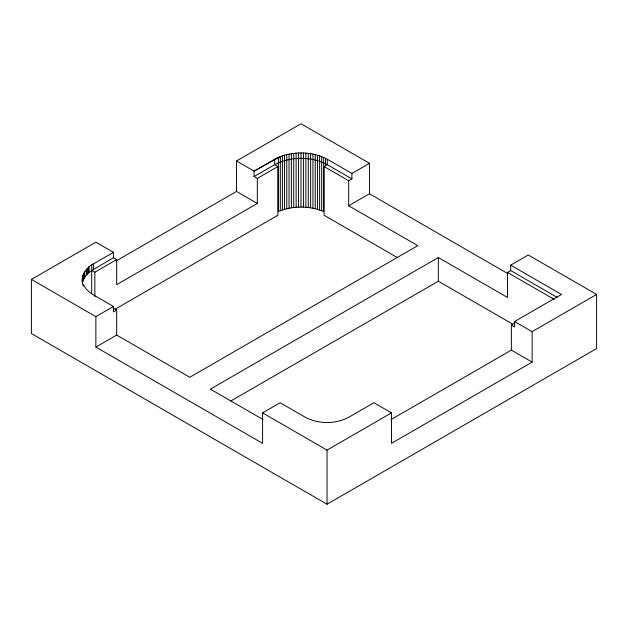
<?xml version="1.0" encoding="UTF-8"?>
<svg xmlns="http://www.w3.org/2000/svg" width="628" height="628" viewBox="0 0 628 628"><rect width="100%" height="100%" fill="white"/><g stroke="black" fill="none" stroke-linecap="round" stroke-linejoin="round"><path stroke-width="0.94" d="M83.328 286.282C79.976 277.458 85.055 267.866 93.399 263.917L113.44 252.346L113.44 257.763L90.118 271.492L85.165 276.446L82.59 282.113L82.606 276.705M84.772 277.058L84.772 271.649M86.617 274.679L86.617 269.271M88.933 272.442L88.933 267.033M83.328 284.476L86.193 289.108L91.413 293.7L113.44 306.48L113.44 311.896L116.667 310.036L116.667 335.069L95.864 347.08L95.864 316.63L31.4 279.413L31.4 333.546L327.039 504.229L596.6 348.571L596.6 294.438L528.281 254.992L510.705 265.142L510.705 270.558L557.24 297.421M82.307 282.011L82.315 279.303M83.422 279.554L83.43 274.138M31.4 279.413L95.864 242.196L113.44 252.346M116.196 260.903L236.528 191.43L236.528 160.98L300.993 123.771L369.484 163.311L369.484 193.762L507.903 273.675M280.088 156.717L274.679 159.261L254.112 171.13L236.528 160.98M254.112 176.547L274.679 164.669C290.733 156.191 311.245 156.191 327.306 164.669L351.908 178.878L351.908 173.461L327.306 159.261C313.05 151.584 295.403 151.144 280.316 156.584L254.112 171.13L254.112 176.547L257.331 178.407L277.898 166.53L277.898 215.255L115.199 309.188M91.696 270.385L94.859 272.207L116.667 259.623L116.667 284.657L257.331 203.441L257.331 178.407M397.5 257.645L324.079 215.255L324.079 166.53L327.306 164.669L327.306 159.261M95.864 316.63L113.44 306.48M351.908 173.461L369.484 163.311M324.079 166.53L348.681 180.738L351.908 178.878M348.681 180.738L348.681 205.772L369.484 193.762M510.705 270.558L507.479 272.419L507.479 297.452L438.328 257.527L210.372 389.14L263.038 419.535M230.712 401.08L438.328 281.211L512.746 324.174M95.864 347.08L262.575 443.337L262.575 412.886L280.159 402.736L305.326 417.267C318.561 424.293 335.501 424.277 348.736 417.275L373.919 402.736L391.495 412.886L391.495 443.337L532.136 362.105L532.136 331.655L596.6 294.438M391.032 419.583L511.365 350.11L511.365 325.069L514.591 326.929L514.591 321.52L561.471 294.454L510.705 265.142M511.365 325.069L514.725 323.13M262.575 412.886L327.039 450.103L391.495 412.886M323.64 157.408L323.64 211.542C309.369 205.576 292.609 205.576 278.337 211.542L278.337 157.408M507.479 272.419L554.171 299.375M348.681 205.772L417.761 245.65L189.797 377.263L116.667 335.069M277.898 166.53L274.679 164.669L274.679 159.261M514.591 321.52L532.136 331.655M236.528 191.43L257.331 203.441M511.365 350.11L532.136 362.105M113.44 257.763L116.667 259.623M113.268 308.073L116.667 310.036M438.328 257.527L438.328 281.211M327.039 450.103L327.039 504.229M325.524 158.295L325.524 165.659M321.662 156.584L321.662 210.718M319.597 155.846L319.597 209.98M317.446 155.179L317.446 209.312M315.232 154.598L315.232 208.731M312.948 154.103L312.948 208.237M310.625 153.695L310.625 207.829M308.254 153.381L308.254 207.515M305.844 153.154L305.844 207.279M303.426 153.012L303.426 207.146M300.993 152.965L300.993 207.099M298.559 153.012L298.559 207.146M296.133 153.154L296.133 207.279M293.731 153.381L293.731 207.515M291.361 153.695L291.361 207.829M289.029 154.103L289.029 208.237M286.753 154.598L286.753 208.731M284.531 155.179L284.531 209.312M282.388 155.846L282.388 209.98M280.316 156.584L280.316 210.718M94.859 272.207L94.859 296.573M93.399 263.917L93.399 269.334M91.696 264.969L91.696 293.771M88.674 267.245L88.674 272.654M87.363 268.462L87.363 273.871M84.293 272.371L84.293 277.788M83.006 275.142L83.006 280.551M82.362 277.984L82.362 282.655"/></g></svg>
